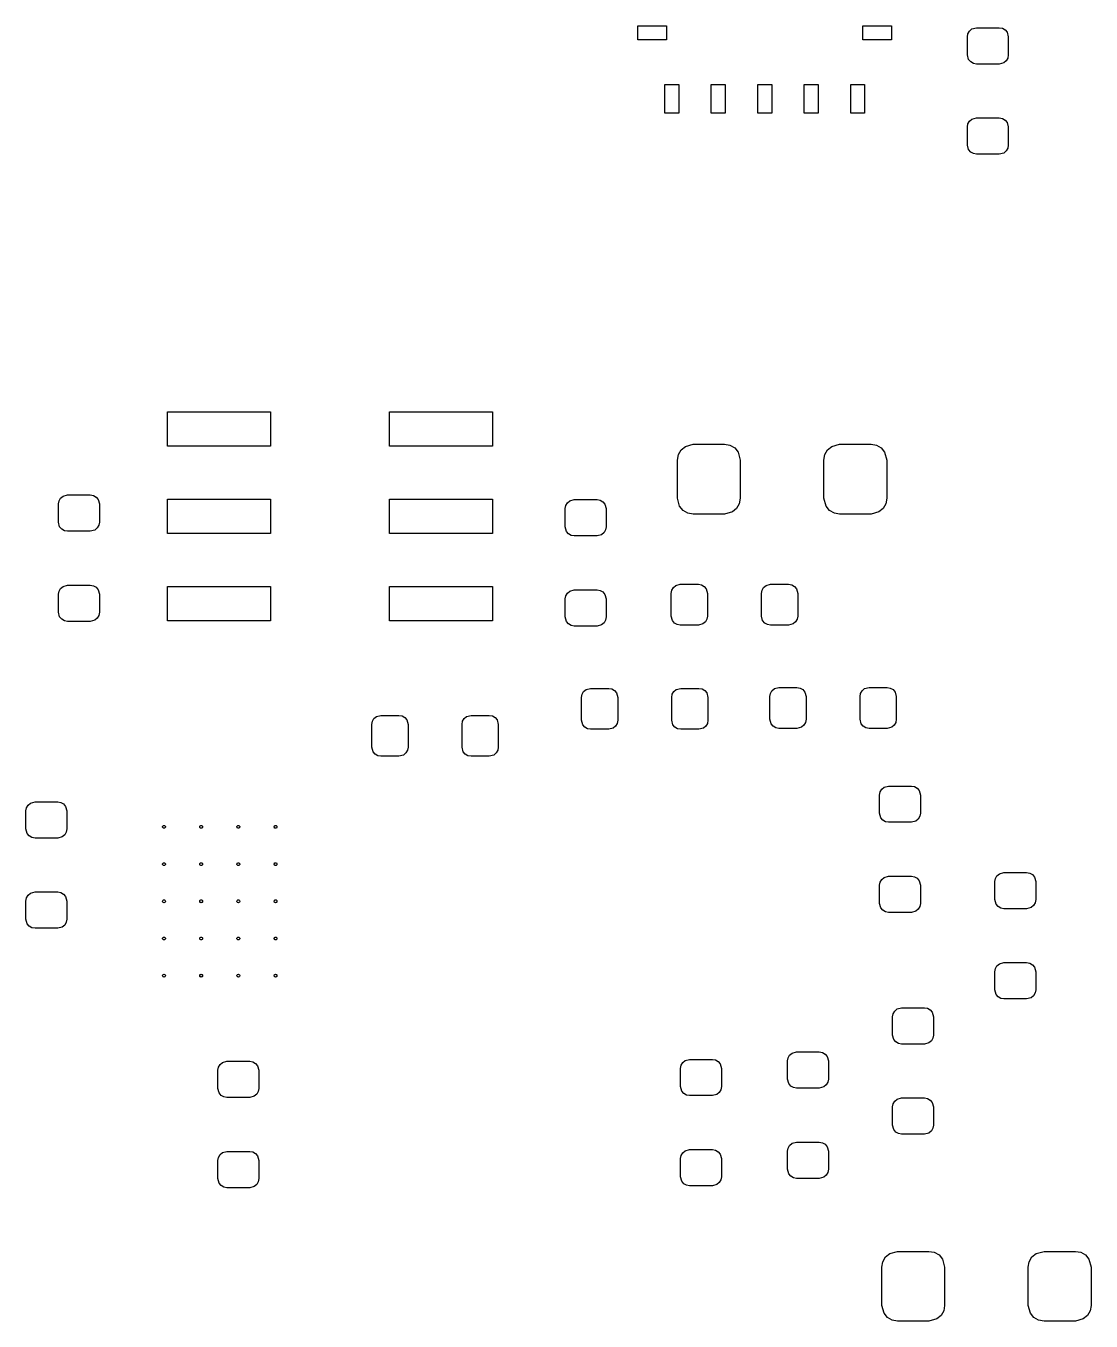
# Model space of a CAD drawing. Extents: x 104.3 to 170.7, y -125.2 to -97.2.
# Drawn here: x 114.73 to 126.19, y -125.16 to -111.22 of the extents above; entities that cross this region are included whole.
import ezdxf

# ---------------------------------------------------------------- set-up
doc = ezdxf.new("R2010")
doc.units = 0
doc.header["$MEASUREMENT"] = 0
doc.layers.add('BLACK', color=7, linetype='CONTINUOUS')

msp = doc.modelspace()

# ---------------------------------------------------------------- linework, layer by layer
at = {"layer": 'BLACK', "linetype": 'CONTINUOUS'}
for p, q in [((121.31, -111.375), (121.31, -111.225)), ((121.31, -111.225), (121.62, -111.225)), ((121.62, -111.225), (121.62, -111.375)), ((123.73, -111.375), (123.73, -111.225)), ((123.73, -111.225), (124.04, -111.225)), ((124.04, -111.225), (124.04, -111.375)), ((124.861, -111.309), (124.878, -111.28)), ((124.878, -111.28), (124.904, -111.258)), ((124.904, -111.258), (124.953, -111.245)), ((124.953, -111.245), (125.197, -111.245)), ((125.197, -111.245), (125.231, -111.251)), ((125.231, -111.251), (125.26, -111.268)), ((125.26, -111.268), (125.282, -111.294)), ((125.282, -111.294), (125.295, -111.343)), ((121.62, -111.375), (121.31, -111.375)), ((124.04, -111.375), (123.73, -111.375)), ((124.855, -111.343), (124.861, -111.309)), ((124.855, -111.537), (124.855, -111.343)), ((125.295, -111.343), (125.295, -111.537)), ((124.868, -111.586), (124.855, -111.537)), ((125.289, -111.571), (125.272, -111.6)), ((125.295, -111.537), (125.289, -111.571)), ((124.89, -111.612), (124.868, -111.586)), ((124.919, -111.629), (124.89, -111.612)), ((124.953, -111.635), (124.919, -111.629)), ((125.197, -111.635), (124.953, -111.635)), ((125.246, -111.622), (125.197, -111.635)), ((125.272, -111.6), (125.246, -111.622)), ((121.6, -112.165), (121.6, -111.855)), ((121.6, -111.855), (121.75, -111.855)), ((121.75, -111.855), (121.75, -112.165)), ((122.1, -112.165), (122.1, -111.855)), ((122.1, -111.855), (122.25, -111.855)), ((122.25, -111.855), (122.25, -112.165)), ((122.6, -112.165), (122.6, -111.855)), ((122.6, -111.855), (122.75, -111.855)), ((122.75, -111.855), (122.75, -112.165)), ((123.1, -112.165), (123.1, -111.855)), ((123.1, -111.855), (123.25, -111.855)), ((123.25, -111.855), (123.25, -112.165)), ((123.6, -112.165), (123.6, -111.855)), ((123.6, -111.855), (123.75, -111.855)), ((123.75, -111.855), (123.75, -112.165)), ((121.75, -112.165), (121.6, -112.165)), ((122.25, -112.165), (122.1, -112.165)), ((122.75, -112.165), (122.6, -112.165)), ((123.25, -112.165), (123.1, -112.165)), ((123.75, -112.165), (123.6, -112.165)), ((124.861, -112.279), (124.878, -112.25)), ((124.878, -112.25), (124.904, -112.228)), ((124.904, -112.228), (124.953, -112.215)), ((124.953, -112.215), (125.197, -112.215)), ((125.197, -112.215), (125.231, -112.221)), ((125.231, -112.221), (125.26, -112.238)), ((125.26, -112.238), (125.282, -112.264)), ((125.282, -112.264), (125.295, -112.312)), ((124.855, -112.312), (124.861, -112.279)), ((124.855, -112.507), (124.855, -112.312)), ((125.295, -112.312), (125.295, -112.507)), ((124.868, -112.556), (124.855, -112.507)), ((125.289, -112.541), (125.272, -112.57)), ((125.295, -112.507), (125.289, -112.541)), ((124.89, -112.582), (124.868, -112.556)), ((124.919, -112.599), (124.89, -112.582)), ((124.953, -112.605), (124.919, -112.599)), ((125.197, -112.605), (124.953, -112.605)), ((125.246, -112.592), (125.197, -112.605)), ((125.272, -112.57), (125.246, -112.592)), ((116.251, -115.744), (116.251, -115.376)), ((116.251, -115.376), (117.361, -115.376)), ((117.361, -115.376), (117.361, -115.744)), ((118.639, -115.744), (118.639, -115.376)), ((118.639, -115.376), (119.749, -115.376)), ((119.749, -115.376), (119.749, -115.744)), ((117.361, -115.744), (116.251, -115.744)), ((119.749, -115.744), (118.639, -115.744)), ((121.777, -115.785), (121.822, -115.748)), ((121.822, -115.748), (121.906, -115.725)), ((121.906, -115.725), (122.244, -115.725)), ((122.244, -115.725), (122.301, -115.735)), ((122.301, -115.735), (122.352, -115.764)), ((123.352, -115.785), (123.397, -115.748)), ((123.397, -115.748), (123.481, -115.725)), ((123.481, -115.725), (123.819, -115.725)), ((123.819, -115.725), (123.876, -115.735)), ((123.876, -115.735), (123.927, -115.764)), ((121.737, -115.894), (121.748, -115.836)), ((121.737, -116.306), (121.737, -115.894)), ((121.748, -115.836), (121.777, -115.785)), ((122.352, -115.764), (122.39, -115.809)), ((122.39, -115.809), (122.412, -115.894)), ((122.412, -115.894), (122.412, -116.306)), ((123.312, -115.894), (123.323, -115.836)), ((123.312, -116.306), (123.312, -115.894)), ((123.323, -115.836), (123.352, -115.785)), ((123.927, -115.764), (123.965, -115.809)), ((123.965, -115.809), (123.987, -115.894)), ((123.987, -115.894), (123.987, -116.306)), ((115.086, -116.334), (115.103, -116.305)), ((115.103, -116.305), (115.129, -116.283)), ((115.129, -116.283), (115.177, -116.27)), ((115.177, -116.27), (115.422, -116.27)), ((115.422, -116.27), (115.456, -116.276)), ((115.456, -116.276), (115.485, -116.293)), ((115.485, -116.293), (115.507, -116.319)), ((121.76, -116.391), (121.737, -116.306)), ((122.412, -116.306), (122.402, -116.364)), ((123.335, -116.391), (123.312, -116.306)), ((123.987, -116.306), (123.977, -116.364)), ((115.08, -116.367), (115.086, -116.334)), ((115.08, -116.562), (115.08, -116.367)), ((115.507, -116.319), (115.52, -116.367)), ((115.52, -116.367), (115.52, -116.562)), ((116.251, -116.684), (116.251, -116.316)), ((116.251, -116.316), (117.361, -116.316)), ((117.361, -116.316), (117.361, -116.684)), ((118.639, -116.684), (118.639, -116.316)), ((118.639, -116.316), (119.749, -116.316)), ((119.749, -116.316), (119.749, -116.684)), ((120.53, -116.417), (120.536, -116.384)), ((120.53, -116.612), (120.53, -116.417)), ((120.536, -116.384), (120.553, -116.355)), ((120.553, -116.355), (120.579, -116.333)), ((120.579, -116.333), (120.627, -116.32)), ((120.627, -116.32), (120.872, -116.32)), ((120.872, -116.32), (120.906, -116.326)), ((120.906, -116.326), (120.935, -116.343)), ((120.935, -116.343), (120.957, -116.369)), ((120.957, -116.369), (120.97, -116.417)), ((120.97, -116.417), (120.97, -116.612)), ((121.798, -116.436), (121.76, -116.391)), ((121.849, -116.465), (121.798, -116.436)), ((122.328, -116.452), (122.244, -116.475)), ((122.373, -116.415), (122.328, -116.452)), ((122.402, -116.364), (122.373, -116.415)), ((123.373, -116.436), (123.335, -116.391)), ((123.424, -116.465), (123.373, -116.436)), ((123.903, -116.452), (123.819, -116.475)), ((123.948, -116.415), (123.903, -116.452)), ((123.977, -116.364), (123.948, -116.415)), ((115.093, -116.611), (115.08, -116.562)), ((115.52, -116.562), (115.514, -116.596)), ((121.906, -116.475), (121.849, -116.465)), ((122.244, -116.475), (121.906, -116.475)), ((123.481, -116.475), (123.424, -116.465)), ((123.819, -116.475), (123.481, -116.475)), ((115.115, -116.637), (115.093, -116.611)), ((115.144, -116.654), (115.115, -116.637)), ((115.177, -116.66), (115.144, -116.654)), ((115.422, -116.66), (115.177, -116.66)), ((115.471, -116.647), (115.422, -116.66)), ((115.497, -116.625), (115.471, -116.647)), ((115.514, -116.596), (115.497, -116.625)), ((117.361, -116.684), (116.251, -116.684)), ((119.749, -116.684), (118.639, -116.684)), ((120.543, -116.661), (120.53, -116.612)), ((120.565, -116.687), (120.543, -116.661)), ((120.594, -116.704), (120.565, -116.687)), ((120.627, -116.71), (120.594, -116.704)), ((120.872, -116.71), (120.627, -116.71)), ((120.921, -116.697), (120.872, -116.71)), ((120.947, -116.675), (120.921, -116.697)), ((120.964, -116.646), (120.947, -116.675)), ((120.97, -116.612), (120.964, -116.646)), ((115.086, -117.304), (115.103, -117.275)), ((115.103, -117.275), (115.129, -117.253)), ((115.129, -117.253), (115.177, -117.24)), ((115.177, -117.24), (115.422, -117.24)), ((115.422, -117.24), (115.456, -117.246)), ((115.456, -117.246), (115.485, -117.263)), ((115.485, -117.263), (115.507, -117.289)), ((115.507, -117.289), (115.52, -117.337)), ((116.251, -117.624), (116.251, -117.256)), ((116.251, -117.256), (117.361, -117.256)), ((117.361, -117.256), (117.361, -117.624)), ((118.639, -117.624), (118.639, -117.256)), ((118.639, -117.256), (119.749, -117.256)), ((119.749, -117.256), (119.749, -117.624)), ((120.579, -117.303), (120.627, -117.29)), ((120.627, -117.29), (120.872, -117.29)), ((120.872, -117.29), (120.906, -117.296)), ((121.676, -117.294), (121.693, -117.265)), ((121.693, -117.265), (121.719, -117.243)), ((121.719, -117.243), (121.767, -117.23)), ((121.767, -117.23), (121.962, -117.23)), ((121.962, -117.23), (121.996, -117.236)), ((121.996, -117.236), (122.025, -117.253)), ((122.025, -117.253), (122.047, -117.279)), ((122.047, -117.279), (122.06, -117.328)), ((122.646, -117.294), (122.663, -117.265)), ((122.663, -117.265), (122.689, -117.243)), ((122.689, -117.243), (122.737, -117.23)), ((122.737, -117.23), (122.932, -117.23)), ((122.932, -117.23), (122.966, -117.236)), ((122.966, -117.236), (122.995, -117.253)), ((122.995, -117.253), (123.017, -117.279)), ((123.017, -117.279), (123.03, -117.328)), ((115.08, -117.337), (115.086, -117.304)), ((115.08, -117.532), (115.08, -117.337)), ((115.52, -117.337), (115.52, -117.532)), ((120.53, -117.387), (120.536, -117.354)), ((120.53, -117.582), (120.53, -117.387)), ((120.536, -117.354), (120.553, -117.325)), ((120.553, -117.325), (120.579, -117.303)), ((120.906, -117.296), (120.935, -117.313)), ((120.935, -117.313), (120.957, -117.339)), ((120.957, -117.339), (120.97, -117.387)), ((120.97, -117.387), (120.97, -117.582)), ((121.67, -117.328), (121.676, -117.294)), ((121.67, -117.572), (121.67, -117.328)), ((122.06, -117.328), (122.06, -117.572)), ((122.64, -117.328), (122.646, -117.294)), ((122.64, -117.572), (122.64, -117.328)), ((123.03, -117.328), (123.03, -117.572)), ((115.093, -117.581), (115.08, -117.532)), ((115.514, -117.566), (115.497, -117.595)), ((115.52, -117.532), (115.514, -117.566)), ((115.115, -117.607), (115.093, -117.581)), ((115.144, -117.624), (115.115, -117.607)), ((115.177, -117.63), (115.144, -117.624)), ((115.422, -117.63), (115.177, -117.63)), ((115.471, -117.617), (115.422, -117.63)), ((115.497, -117.595), (115.471, -117.617)), ((117.361, -117.624), (116.251, -117.624)), ((119.749, -117.624), (118.639, -117.624)), ((120.543, -117.631), (120.53, -117.582)), ((120.565, -117.657), (120.543, -117.631)), ((120.594, -117.674), (120.565, -117.657)), ((120.627, -117.68), (120.594, -117.674)), ((120.872, -117.68), (120.627, -117.68)), ((120.921, -117.667), (120.872, -117.68)), ((120.947, -117.645), (120.921, -117.667)), ((120.964, -117.616), (120.947, -117.645)), ((120.97, -117.582), (120.964, -117.616)), ((121.683, -117.621), (121.67, -117.572)), ((121.705, -117.647), (121.683, -117.621)), ((121.734, -117.664), (121.705, -117.647)), ((121.767, -117.67), (121.734, -117.664)), ((121.962, -117.67), (121.767, -117.67)), ((122.011, -117.657), (121.962, -117.67)), ((122.037, -117.635), (122.011, -117.657)), ((122.054, -117.606), (122.037, -117.635)), ((122.06, -117.572), (122.054, -117.606)), ((122.653, -117.621), (122.64, -117.572)), ((122.675, -117.647), (122.653, -117.621)), ((122.704, -117.664), (122.675, -117.647)), ((122.737, -117.67), (122.704, -117.664)), ((122.932, -117.67), (122.737, -117.67)), ((122.981, -117.657), (122.932, -117.67)), ((123.007, -117.635), (122.981, -117.657)), ((123.024, -117.606), (123.007, -117.635)), ((123.03, -117.572), (123.024, -117.606)), ((120.711, -118.414), (120.728, -118.385)), ((120.728, -118.385), (120.754, -118.363)), ((120.754, -118.363), (120.802, -118.35)), ((120.802, -118.35), (120.997, -118.35)), ((120.997, -118.35), (121.031, -118.356)), ((121.031, -118.356), (121.06, -118.373)), ((121.06, -118.373), (121.082, -118.399)), ((121.082, -118.399), (121.095, -118.447)), ((121.681, -118.414), (121.698, -118.385)), ((121.698, -118.385), (121.724, -118.363)), ((121.724, -118.363), (121.772, -118.35)), ((121.772, -118.35), (121.968, -118.35)), ((121.968, -118.35), (122.001, -118.356)), ((122.001, -118.356), (122.03, -118.373)), ((122.03, -118.373), (122.052, -118.399)), ((122.052, -118.399), (122.065, -118.447)), ((122.73, -118.438), (122.736, -118.404)), ((122.736, -118.404), (122.753, -118.375)), ((122.753, -118.375), (122.779, -118.353)), ((122.779, -118.353), (122.828, -118.34)), ((122.828, -118.34), (123.022, -118.34)), ((123.022, -118.34), (123.056, -118.346)), ((123.056, -118.346), (123.085, -118.363)), ((123.085, -118.363), (123.107, -118.389)), ((123.107, -118.389), (123.12, -118.438)), ((123.7, -118.438), (123.706, -118.404)), ((123.706, -118.404), (123.723, -118.375)), ((123.723, -118.375), (123.749, -118.353)), ((123.749, -118.353), (123.797, -118.34)), ((123.797, -118.34), (123.992, -118.34)), ((123.992, -118.34), (124.026, -118.346)), ((124.026, -118.346), (124.055, -118.363)), ((124.055, -118.363), (124.077, -118.389)), ((124.077, -118.389), (124.09, -118.438)), ((120.705, -118.447), (120.711, -118.414)), ((120.705, -118.692), (120.705, -118.447)), ((121.095, -118.447), (121.095, -118.692)), ((121.675, -118.447), (121.681, -118.414)), ((121.675, -118.692), (121.675, -118.447)), ((122.065, -118.447), (122.065, -118.692)), ((122.73, -118.682), (122.73, -118.438)), ((123.12, -118.438), (123.12, -118.682)), ((123.7, -118.682), (123.7, -118.438)), ((124.09, -118.438), (124.09, -118.682)), ((118.456, -118.704), (118.473, -118.675)), ((118.473, -118.675), (118.499, -118.653)), ((118.499, -118.653), (118.547, -118.64)), ((118.547, -118.64), (118.742, -118.64)), ((118.742, -118.64), (118.776, -118.646)), ((118.776, -118.646), (118.805, -118.663)), ((118.805, -118.663), (118.827, -118.689)), ((119.426, -118.704), (119.443, -118.675)), ((119.443, -118.675), (119.469, -118.653)), ((119.469, -118.653), (119.517, -118.64)), ((119.517, -118.64), (119.712, -118.64)), ((119.712, -118.64), (119.746, -118.646)), ((119.746, -118.646), (119.775, -118.663)), ((119.775, -118.663), (119.797, -118.689)), ((122.743, -118.731), (122.73, -118.682)), ((123.12, -118.682), (123.114, -118.716)), ((123.713, -118.731), (123.7, -118.682)), ((124.09, -118.682), (124.084, -118.716)), ((118.45, -118.737), (118.456, -118.704)), ((118.45, -118.983), (118.45, -118.737)), ((118.827, -118.689), (118.84, -118.737)), ((118.84, -118.737), (118.84, -118.983)), ((119.42, -118.737), (119.426, -118.704)), ((119.42, -118.983), (119.42, -118.737)), ((119.797, -118.689), (119.81, -118.737)), ((119.81, -118.737), (119.81, -118.983)), ((120.718, -118.741), (120.705, -118.692)), ((120.74, -118.767), (120.718, -118.741)), ((120.769, -118.784), (120.74, -118.767)), ((120.802, -118.79), (120.769, -118.784)), ((120.997, -118.79), (120.802, -118.79)), ((121.046, -118.777), (120.997, -118.79)), ((121.072, -118.755), (121.046, -118.777)), ((121.089, -118.726), (121.072, -118.755)), ((121.095, -118.692), (121.089, -118.726)), ((121.688, -118.741), (121.675, -118.692)), ((121.71, -118.767), (121.688, -118.741)), ((121.739, -118.784), (121.71, -118.767)), ((121.772, -118.79), (121.739, -118.784)), ((121.968, -118.79), (121.772, -118.79)), ((122.016, -118.777), (121.968, -118.79)), ((122.042, -118.755), (122.016, -118.777)), ((122.059, -118.726), (122.042, -118.755)), ((122.065, -118.692), (122.059, -118.726)), ((122.765, -118.757), (122.743, -118.731)), ((122.794, -118.774), (122.765, -118.757)), ((122.828, -118.78), (122.794, -118.774)), ((123.022, -118.78), (122.828, -118.78)), ((123.071, -118.767), (123.022, -118.78)), ((123.097, -118.745), (123.071, -118.767)), ((123.114, -118.716), (123.097, -118.745)), ((123.735, -118.757), (123.713, -118.731)), ((123.764, -118.774), (123.735, -118.757)), ((123.797, -118.78), (123.764, -118.774)), ((123.992, -118.78), (123.797, -118.78)), ((124.041, -118.767), (123.992, -118.78)), ((124.067, -118.745), (124.041, -118.767)), ((124.084, -118.716), (124.067, -118.745)), ((118.463, -119.031), (118.45, -118.983)), ((118.485, -119.057), (118.463, -119.031)), ((118.514, -119.074), (118.485, -119.057)), ((118.547, -119.08), (118.514, -119.074)), ((118.742, -119.08), (118.547, -119.08)), ((118.791, -119.067), (118.742, -119.08)), ((118.817, -119.045), (118.791, -119.067)), ((118.834, -119.016), (118.817, -119.045)), ((118.84, -118.983), (118.834, -119.016)), ((119.433, -119.031), (119.42, -118.983)), ((119.455, -119.057), (119.433, -119.031)), ((119.484, -119.074), (119.455, -119.057)), ((119.517, -119.08), (119.484, -119.074)), ((119.712, -119.08), (119.517, -119.08)), ((119.761, -119.067), (119.712, -119.08)), ((119.787, -119.045), (119.761, -119.067)), ((119.804, -119.016), (119.787, -119.045)), ((119.81, -118.983), (119.804, -119.016)), ((123.91, -119.497), (123.916, -119.464)), ((123.91, -119.692), (123.91, -119.497)), ((123.916, -119.464), (123.933, -119.435)), ((123.933, -119.435), (123.959, -119.413)), ((123.959, -119.413), (124.007, -119.4)), ((124.007, -119.4), (124.252, -119.4)), ((124.252, -119.4), (124.286, -119.406)), ((124.286, -119.406), (124.315, -119.423)), ((124.315, -119.423), (124.337, -119.449)), ((124.337, -119.449), (124.35, -119.497)), ((124.35, -119.497), (124.35, -119.692)), ((114.73, -119.667), (114.736, -119.634)), ((114.736, -119.634), (114.753, -119.605)), ((114.753, -119.605), (114.779, -119.583)), ((114.779, -119.583), (114.828, -119.57)), ((114.828, -119.57), (115.072, -119.57)), ((115.072, -119.57), (115.106, -119.576)), ((115.106, -119.576), (115.135, -119.593)), ((115.135, -119.593), (115.157, -119.619)), ((115.157, -119.619), (115.17, -119.667)), ((114.73, -119.862), (114.73, -119.667)), ((115.17, -119.667), (115.17, -119.862)), ((123.923, -119.741), (123.91, -119.692)), ((123.945, -119.767), (123.923, -119.741)), ((123.974, -119.784), (123.945, -119.767)), ((124.007, -119.79), (123.974, -119.784)), ((124.252, -119.79), (124.007, -119.79)), ((124.301, -119.777), (124.252, -119.79)), ((124.327, -119.755), (124.301, -119.777)), ((124.344, -119.726), (124.327, -119.755)), ((124.35, -119.692), (124.344, -119.726)), ((114.743, -119.911), (114.73, -119.862)), ((114.765, -119.937), (114.743, -119.911)), ((114.794, -119.954), (114.765, -119.937)), ((115.147, -119.925), (115.121, -119.947)), ((115.164, -119.896), (115.147, -119.925)), ((115.17, -119.862), (115.164, -119.896)), ((116.2, -119.837), (116.202, -119.832)), ((116.2, -119.843), (116.2, -119.837)), ((116.202, -119.848), (116.2, -119.843)), ((116.202, -119.832), (116.205, -119.828)), ((116.205, -119.852), (116.202, -119.848)), ((116.205, -119.828), (116.21, -119.826)), ((116.21, -119.854), (116.205, -119.852)), ((116.21, -119.826), (116.215, -119.825)), ((116.215, -119.855), (116.21, -119.854)), ((116.215, -119.825), (116.22, -119.826)), ((116.22, -119.854), (116.215, -119.855)), ((116.22, -119.826), (116.225, -119.828)), ((116.225, -119.852), (116.22, -119.854)), ((116.225, -119.828), (116.228, -119.832)), ((116.228, -119.848), (116.225, -119.852)), ((116.228, -119.832), (116.23, -119.837)), ((116.23, -119.843), (116.228, -119.848)), ((116.23, -119.837), (116.23, -119.843)), ((116.6, -119.837), (116.602, -119.832)), ((116.6, -119.843), (116.6, -119.837)), ((116.602, -119.848), (116.6, -119.843)), ((116.602, -119.832), (116.605, -119.828)), ((116.605, -119.852), (116.602, -119.848)), ((116.605, -119.828), (116.61, -119.826)), ((116.61, -119.854), (116.605, -119.852)), ((116.61, -119.826), (116.615, -119.825)), ((116.615, -119.855), (116.61, -119.854)), ((116.615, -119.825), (116.62, -119.826)), ((116.62, -119.854), (116.615, -119.855)), ((116.62, -119.826), (116.625, -119.828)), ((116.625, -119.852), (116.62, -119.854)), ((116.625, -119.828), (116.628, -119.832)), ((116.628, -119.848), (116.625, -119.852)), ((116.628, -119.832), (116.63, -119.837)), ((116.63, -119.843), (116.628, -119.848)), ((116.63, -119.837), (116.63, -119.843)), ((117, -119.837), (117.002, -119.832)), ((117, -119.843), (117, -119.837)), ((117.002, -119.848), (117, -119.843)), ((117.002, -119.832), (117.005, -119.828)), ((117.005, -119.852), (117.002, -119.848)), ((117.005, -119.828), (117.01, -119.826)), ((117.01, -119.854), (117.005, -119.852)), ((117.01, -119.826), (117.015, -119.825)), ((117.015, -119.855), (117.01, -119.854)), ((117.015, -119.825), (117.02, -119.826)), ((117.02, -119.854), (117.015, -119.855)), ((117.02, -119.826), (117.025, -119.828)), ((117.025, -119.852), (117.02, -119.854)), ((117.025, -119.828), (117.028, -119.832)), ((117.028, -119.848), (117.025, -119.852)), ((117.028, -119.832), (117.03, -119.837)), ((117.03, -119.843), (117.028, -119.848)), ((117.03, -119.837), (117.03, -119.843)), ((117.4, -119.837), (117.402, -119.832)), ((117.4, -119.843), (117.4, -119.837)), ((117.402, -119.848), (117.4, -119.843)), ((117.402, -119.832), (117.405, -119.828)), ((117.405, -119.852), (117.402, -119.848)), ((117.405, -119.828), (117.41, -119.826)), ((117.41, -119.854), (117.405, -119.852)), ((117.41, -119.826), (117.415, -119.825)), ((117.415, -119.855), (117.41, -119.854)), ((117.415, -119.825), (117.42, -119.826)), ((117.42, -119.854), (117.415, -119.855)), ((117.42, -119.826), (117.425, -119.828)), ((117.425, -119.852), (117.42, -119.854)), ((117.425, -119.828), (117.428, -119.832)), ((117.428, -119.848), (117.425, -119.852)), ((117.428, -119.832), (117.43, -119.837)), ((117.43, -119.843), (117.428, -119.848)), ((117.43, -119.837), (117.43, -119.843)), ((114.828, -119.96), (114.794, -119.954)), ((115.072, -119.96), (114.828, -119.96)), ((115.121, -119.947), (115.072, -119.96)), ((116.2, -120.237), (116.202, -120.232)), ((116.2, -120.243), (116.2, -120.237)), ((116.202, -120.248), (116.2, -120.243)), ((116.202, -120.232), (116.205, -120.228)), ((116.205, -120.252), (116.202, -120.248)), ((116.205, -120.228), (116.21, -120.226)), ((116.21, -120.254), (116.205, -120.252)), ((116.21, -120.226), (116.215, -120.225)), ((116.215, -120.255), (116.21, -120.254)), ((116.215, -120.225), (116.22, -120.226)), ((116.22, -120.254), (116.215, -120.255)), ((116.22, -120.226), (116.225, -120.228)), ((116.225, -120.252), (116.22, -120.254)), ((116.225, -120.228), (116.228, -120.232)), ((116.228, -120.248), (116.225, -120.252)), ((116.228, -120.232), (116.23, -120.237)), ((116.23, -120.243), (116.228, -120.248)), ((116.23, -120.237), (116.23, -120.243)), ((116.6, -120.237), (116.602, -120.232)), ((116.6, -120.243), (116.6, -120.237)), ((116.602, -120.248), (116.6, -120.243)), ((116.602, -120.232), (116.605, -120.228)), ((116.605, -120.252), (116.602, -120.248)), ((116.605, -120.228), (116.61, -120.226)), ((116.61, -120.254), (116.605, -120.252)), ((116.61, -120.226), (116.615, -120.225)), ((116.615, -120.255), (116.61, -120.254)), ((116.615, -120.225), (116.62, -120.226)), ((116.62, -120.254), (116.615, -120.255)), ((116.62, -120.226), (116.625, -120.228)), ((116.625, -120.252), (116.62, -120.254)), ((116.625, -120.228), (116.628, -120.232)), ((116.628, -120.248), (116.625, -120.252)), ((116.628, -120.232), (116.63, -120.237)), ((116.63, -120.243), (116.628, -120.248)), ((116.63, -120.237), (116.63, -120.243)), ((117, -120.237), (117.002, -120.232)), ((117, -120.243), (117, -120.237)), ((117.002, -120.248), (117, -120.243)), ((117.002, -120.232), (117.005, -120.228)), ((117.005, -120.252), (117.002, -120.248)), ((117.005, -120.228), (117.01, -120.226)), ((117.01, -120.254), (117.005, -120.252)), ((117.01, -120.226), (117.015, -120.225)), ((117.015, -120.255), (117.01, -120.254)), ((117.015, -120.225), (117.02, -120.226)), ((117.02, -120.254), (117.015, -120.255)), ((117.02, -120.226), (117.025, -120.228)), ((117.025, -120.252), (117.02, -120.254)), ((117.025, -120.228), (117.028, -120.232)), ((117.028, -120.248), (117.025, -120.252)), ((117.028, -120.232), (117.03, -120.237)), ((117.03, -120.243), (117.028, -120.248)), ((117.03, -120.237), (117.03, -120.243)), ((117.4, -120.237), (117.402, -120.232)), ((117.4, -120.243), (117.4, -120.237)), ((117.402, -120.248), (117.4, -120.243)), ((117.402, -120.232), (117.405, -120.228)), ((117.405, -120.252), (117.402, -120.248)), ((117.405, -120.228), (117.41, -120.226)), ((117.41, -120.254), (117.405, -120.252)), ((117.41, -120.226), (117.415, -120.225)), ((117.415, -120.255), (117.41, -120.254)), ((117.415, -120.225), (117.42, -120.226)), ((117.42, -120.254), (117.415, -120.255)), ((117.42, -120.226), (117.425, -120.228)), ((117.425, -120.252), (117.42, -120.254)), ((117.425, -120.228), (117.428, -120.232)), ((117.428, -120.248), (117.425, -120.252)), ((117.428, -120.232), (117.43, -120.237)), ((117.43, -120.243), (117.428, -120.248)), ((117.43, -120.237), (117.43, -120.243)), ((125.173, -120.365), (125.199, -120.343)), ((125.199, -120.343), (125.247, -120.33)), ((125.247, -120.33), (125.492, -120.33)), ((125.492, -120.33), (125.526, -120.336)), ((125.526, -120.336), (125.555, -120.353)), ((125.555, -120.353), (125.577, -120.379)), ((123.91, -120.468), (123.916, -120.434)), ((123.91, -120.662), (123.91, -120.468)), ((123.916, -120.434), (123.933, -120.405)), ((123.933, -120.405), (123.959, -120.383)), ((123.959, -120.383), (124.007, -120.37)), ((124.007, -120.37), (124.252, -120.37)), ((124.252, -120.37), (124.286, -120.376)), ((124.286, -120.376), (124.315, -120.393)), ((124.315, -120.393), (124.337, -120.419)), ((124.337, -120.419), (124.35, -120.468)), ((124.35, -120.468), (124.35, -120.662)), ((125.15, -120.427), (125.156, -120.394)), ((125.15, -120.622), (125.15, -120.427)), ((125.156, -120.394), (125.173, -120.365)), ((125.577, -120.379), (125.59, -120.427)), ((125.59, -120.427), (125.59, -120.622)), ((114.73, -120.637), (114.736, -120.604)), ((114.736, -120.604), (114.753, -120.575)), ((114.753, -120.575), (114.779, -120.553)), ((114.779, -120.553), (114.828, -120.54)), ((114.828, -120.54), (115.072, -120.54)), ((115.072, -120.54), (115.106, -120.546)), ((115.106, -120.546), (115.135, -120.563)), ((115.135, -120.563), (115.157, -120.589)), ((115.157, -120.589), (115.17, -120.637)), ((116.2, -120.637), (116.202, -120.632)), ((116.202, -120.632), (116.205, -120.628)), ((116.205, -120.628), (116.21, -120.626)), ((116.21, -120.626), (116.215, -120.625)), ((116.215, -120.625), (116.22, -120.626)), ((116.22, -120.626), (116.225, -120.628)), ((116.225, -120.628), (116.228, -120.632)), ((116.228, -120.632), (116.23, -120.637)), ((116.6, -120.637), (116.602, -120.632)), ((116.602, -120.632), (116.605, -120.628)), ((116.605, -120.628), (116.61, -120.626)), ((116.61, -120.626), (116.615, -120.625)), ((116.615, -120.625), (116.62, -120.626)), ((116.62, -120.626), (116.625, -120.628)), ((116.625, -120.628), (116.628, -120.632)), ((116.628, -120.632), (116.63, -120.637)), ((117, -120.637), (117.002, -120.632)), ((117.002, -120.632), (117.005, -120.628)), ((117.005, -120.628), (117.01, -120.626)), ((117.01, -120.626), (117.015, -120.625)), ((117.015, -120.625), (117.02, -120.626)), ((117.02, -120.626), (117.025, -120.628)), ((117.025, -120.628), (117.028, -120.632)), ((117.028, -120.632), (117.03, -120.637)), ((117.4, -120.637), (117.402, -120.632)), ((117.402, -120.632), (117.405, -120.628)), ((117.405, -120.628), (117.41, -120.626)), ((117.41, -120.626), (117.415, -120.625)), ((117.415, -120.625), (117.42, -120.626)), ((117.42, -120.626), (117.425, -120.628)), ((117.425, -120.628), (117.428, -120.632)), ((117.428, -120.632), (117.43, -120.637)), ((125.163, -120.671), (125.15, -120.622)), ((125.59, -120.622), (125.584, -120.656)), ((114.73, -120.832), (114.73, -120.637)), ((115.17, -120.637), (115.17, -120.832)), ((116.2, -120.643), (116.2, -120.637)), ((116.202, -120.648), (116.2, -120.643)), ((116.205, -120.652), (116.202, -120.648)), ((116.21, -120.654), (116.205, -120.652)), ((116.215, -120.655), (116.21, -120.654)), ((116.22, -120.654), (116.215, -120.655)), ((116.225, -120.652), (116.22, -120.654)), ((116.228, -120.648), (116.225, -120.652)), ((116.23, -120.643), (116.228, -120.648)), ((116.23, -120.637), (116.23, -120.643)), ((116.6, -120.643), (116.6, -120.637)), ((116.602, -120.648), (116.6, -120.643)), ((116.605, -120.652), (116.602, -120.648)), ((116.61, -120.654), (116.605, -120.652)), ((116.615, -120.655), (116.61, -120.654)), ((116.62, -120.654), (116.615, -120.655)), ((116.625, -120.652), (116.62, -120.654)), ((116.628, -120.648), (116.625, -120.652)), ((116.63, -120.643), (116.628, -120.648)), ((116.63, -120.637), (116.63, -120.643)), ((117, -120.643), (117, -120.637)), ((117.002, -120.648), (117, -120.643)), ((117.005, -120.652), (117.002, -120.648)), ((117.01, -120.654), (117.005, -120.652)), ((117.015, -120.655), (117.01, -120.654)), ((117.02, -120.654), (117.015, -120.655)), ((117.025, -120.652), (117.02, -120.654)), ((117.028, -120.648), (117.025, -120.652)), ((117.03, -120.643), (117.028, -120.648)), ((117.03, -120.637), (117.03, -120.643)), ((117.4, -120.643), (117.4, -120.637)), ((117.402, -120.648), (117.4, -120.643)), ((117.405, -120.652), (117.402, -120.648)), ((117.41, -120.654), (117.405, -120.652)), ((117.415, -120.655), (117.41, -120.654)), ((117.42, -120.654), (117.415, -120.655)), ((117.425, -120.652), (117.42, -120.654)), ((117.428, -120.648), (117.425, -120.652)), ((117.43, -120.643), (117.428, -120.648)), ((117.43, -120.637), (117.43, -120.643)), ((123.923, -120.711), (123.91, -120.662)), ((123.945, -120.737), (123.923, -120.711)), ((123.974, -120.754), (123.945, -120.737)), ((124.007, -120.76), (123.974, -120.754)), ((124.252, -120.76), (124.007, -120.76)), ((124.301, -120.747), (124.252, -120.76)), ((124.327, -120.725), (124.301, -120.747)), ((124.344, -120.696), (124.327, -120.725)), ((124.35, -120.662), (124.344, -120.696)), ((125.185, -120.697), (125.163, -120.671)), ((125.214, -120.714), (125.185, -120.697)), ((125.247, -120.72), (125.214, -120.714)), ((125.492, -120.72), (125.247, -120.72)), ((125.541, -120.707), (125.492, -120.72)), ((125.567, -120.685), (125.541, -120.707)), ((125.584, -120.656), (125.567, -120.685)), ((114.743, -120.881), (114.73, -120.832)), ((114.765, -120.907), (114.743, -120.881)), ((114.794, -120.924), (114.765, -120.907)), ((115.147, -120.895), (115.121, -120.917)), ((115.164, -120.866), (115.147, -120.895)), ((115.17, -120.832), (115.164, -120.866)), ((114.828, -120.93), (114.794, -120.924)), ((115.072, -120.93), (114.828, -120.93)), ((115.121, -120.917), (115.072, -120.93)), ((116.2, -121.037), (116.202, -121.032)), ((116.2, -121.043), (116.2, -121.037)), ((116.202, -121.048), (116.2, -121.043)), ((116.202, -121.032), (116.205, -121.028)), ((116.205, -121.052), (116.202, -121.048)), ((116.205, -121.028), (116.21, -121.026)), ((116.21, -121.026), (116.215, -121.025)), ((116.215, -121.025), (116.22, -121.026)), ((116.22, -121.026), (116.225, -121.028)), ((116.225, -121.028), (116.228, -121.032)), ((116.228, -121.048), (116.225, -121.052)), ((116.228, -121.032), (116.23, -121.037)), ((116.23, -121.043), (116.228, -121.048)), ((116.23, -121.037), (116.23, -121.043)), ((116.6, -121.037), (116.602, -121.032)), ((116.6, -121.043), (116.6, -121.037)), ((116.602, -121.048), (116.6, -121.043)), ((116.602, -121.032), (116.605, -121.028)), ((116.605, -121.052), (116.602, -121.048)), ((116.605, -121.028), (116.61, -121.026)), ((116.61, -121.026), (116.615, -121.025)), ((116.615, -121.025), (116.62, -121.026)), ((116.62, -121.026), (116.625, -121.028)), ((116.625, -121.028), (116.628, -121.032)), ((116.628, -121.048), (116.625, -121.052)), ((116.628, -121.032), (116.63, -121.037)), ((116.63, -121.043), (116.628, -121.048)), ((116.63, -121.037), (116.63, -121.043)), ((117, -121.037), (117.002, -121.032)), ((117, -121.043), (117, -121.037)), ((117.002, -121.048), (117, -121.043)), ((117.002, -121.032), (117.005, -121.028)), ((117.005, -121.052), (117.002, -121.048)), ((117.005, -121.028), (117.01, -121.026)), ((117.01, -121.026), (117.015, -121.025)), ((117.015, -121.025), (117.02, -121.026)), ((117.02, -121.026), (117.025, -121.028)), ((117.025, -121.028), (117.028, -121.032)), ((117.028, -121.048), (117.025, -121.052)), ((117.028, -121.032), (117.03, -121.037)), ((117.03, -121.043), (117.028, -121.048)), ((117.03, -121.037), (117.03, -121.043)), ((117.4, -121.037), (117.402, -121.032)), ((117.4, -121.043), (117.4, -121.037)), ((117.402, -121.048), (117.4, -121.043)), ((117.402, -121.032), (117.405, -121.028)), ((117.405, -121.052), (117.402, -121.048)), ((117.405, -121.028), (117.41, -121.026)), ((117.41, -121.026), (117.415, -121.025)), ((117.415, -121.025), (117.42, -121.026)), ((117.42, -121.026), (117.425, -121.028)), ((117.425, -121.028), (117.428, -121.032)), ((117.428, -121.048), (117.425, -121.052)), ((117.428, -121.032), (117.43, -121.037)), ((117.43, -121.043), (117.428, -121.048)), ((117.43, -121.037), (117.43, -121.043)), ((116.21, -121.054), (116.205, -121.052)), ((116.215, -121.055), (116.21, -121.054)), ((116.22, -121.054), (116.215, -121.055)), ((116.225, -121.052), (116.22, -121.054)), ((116.61, -121.054), (116.605, -121.052)), ((116.615, -121.055), (116.61, -121.054)), ((116.62, -121.054), (116.615, -121.055)), ((116.625, -121.052), (116.62, -121.054)), ((117.01, -121.054), (117.005, -121.052)), ((117.015, -121.055), (117.01, -121.054)), ((117.02, -121.054), (117.015, -121.055)), ((117.025, -121.052), (117.02, -121.054)), ((117.41, -121.054), (117.405, -121.052)), ((117.415, -121.055), (117.41, -121.054)), ((117.42, -121.054), (117.415, -121.055)), ((117.425, -121.052), (117.42, -121.054)), ((125.173, -121.335), (125.199, -121.313)), ((125.199, -121.313), (125.247, -121.3)), ((125.247, -121.3), (125.492, -121.3)), ((125.492, -121.3), (125.526, -121.306)), ((125.526, -121.306), (125.555, -121.323)), ((125.555, -121.323), (125.577, -121.349)), ((116.2, -121.437), (116.202, -121.432)), ((116.2, -121.443), (116.2, -121.437)), ((116.202, -121.448), (116.2, -121.443)), ((116.202, -121.432), (116.205, -121.428)), ((116.205, -121.452), (116.202, -121.448)), ((116.205, -121.428), (116.21, -121.426)), ((116.21, -121.454), (116.205, -121.452)), ((116.21, -121.426), (116.215, -121.425)), ((116.215, -121.455), (116.21, -121.454)), ((116.215, -121.425), (116.22, -121.426)), ((116.22, -121.454), (116.215, -121.455)), ((116.22, -121.426), (116.225, -121.428)), ((116.225, -121.452), (116.22, -121.454)), ((116.225, -121.428), (116.228, -121.432)), ((116.228, -121.448), (116.225, -121.452)), ((116.228, -121.432), (116.23, -121.437)), ((116.23, -121.443), (116.228, -121.448)), ((116.23, -121.437), (116.23, -121.443)), ((116.6, -121.437), (116.602, -121.432)), ((116.6, -121.443), (116.6, -121.437)), ((116.602, -121.448), (116.6, -121.443)), ((116.602, -121.432), (116.605, -121.428)), ((116.605, -121.452), (116.602, -121.448)), ((116.605, -121.428), (116.61, -121.426)), ((116.61, -121.454), (116.605, -121.452)), ((116.61, -121.426), (116.615, -121.425)), ((116.615, -121.455), (116.61, -121.454)), ((116.615, -121.425), (116.62, -121.426)), ((116.62, -121.454), (116.615, -121.455)), ((116.62, -121.426), (116.625, -121.428)), ((116.625, -121.452), (116.62, -121.454)), ((116.625, -121.428), (116.628, -121.432)), ((116.628, -121.448), (116.625, -121.452)), ((116.628, -121.432), (116.63, -121.437)), ((116.63, -121.443), (116.628, -121.448)), ((116.63, -121.437), (116.63, -121.443)), ((117, -121.437), (117.002, -121.432)), ((117, -121.443), (117, -121.437)), ((117.002, -121.448), (117, -121.443)), ((117.002, -121.432), (117.005, -121.428)), ((117.005, -121.452), (117.002, -121.448)), ((117.005, -121.428), (117.01, -121.426)), ((117.01, -121.454), (117.005, -121.452)), ((117.01, -121.426), (117.015, -121.425)), ((117.015, -121.455), (117.01, -121.454)), ((117.015, -121.425), (117.02, -121.426)), ((117.02, -121.454), (117.015, -121.455)), ((117.02, -121.426), (117.025, -121.428)), ((117.025, -121.452), (117.02, -121.454)), ((117.025, -121.428), (117.028, -121.432)), ((117.028, -121.448), (117.025, -121.452)), ((117.028, -121.432), (117.03, -121.437)), ((117.03, -121.443), (117.028, -121.448)), ((117.03, -121.437), (117.03, -121.443)), ((117.4, -121.437), (117.402, -121.432)), ((117.4, -121.443), (117.4, -121.437)), ((117.402, -121.448), (117.4, -121.443)), ((117.402, -121.432), (117.405, -121.428)), ((117.405, -121.452), (117.402, -121.448)), ((117.405, -121.428), (117.41, -121.426)), ((117.41, -121.454), (117.405, -121.452)), ((117.41, -121.426), (117.415, -121.425)), ((117.415, -121.455), (117.41, -121.454)), ((117.415, -121.425), (117.42, -121.426)), ((117.42, -121.454), (117.415, -121.455)), ((117.42, -121.426), (117.425, -121.428)), ((117.425, -121.452), (117.42, -121.454)), ((117.425, -121.428), (117.428, -121.432)), ((117.428, -121.448), (117.425, -121.452)), ((117.428, -121.432), (117.43, -121.437)), ((117.43, -121.443), (117.428, -121.448)), ((117.43, -121.437), (117.43, -121.443)), ((125.15, -121.397), (125.156, -121.364)), ((125.15, -121.593), (125.15, -121.397)), ((125.156, -121.364), (125.173, -121.335)), ((125.577, -121.349), (125.59, -121.397)), ((125.59, -121.397), (125.59, -121.593)), ((125.163, -121.641), (125.15, -121.593)), ((125.59, -121.593), (125.584, -121.626)), ((125.185, -121.667), (125.163, -121.641)), ((125.214, -121.684), (125.185, -121.667)), ((125.247, -121.69), (125.214, -121.684)), ((125.492, -121.69), (125.247, -121.69)), ((125.541, -121.677), (125.492, -121.69)), ((125.567, -121.655), (125.541, -121.677)), ((125.584, -121.626), (125.567, -121.655)), ((124.05, -121.882), (124.056, -121.849)), ((124.05, -122.078), (124.05, -121.882)), ((124.056, -121.849), (124.073, -121.82)), ((124.073, -121.82), (124.099, -121.798)), ((124.099, -121.798), (124.147, -121.785)), ((124.147, -121.785), (124.392, -121.785)), ((124.392, -121.785), (124.426, -121.791)), ((124.426, -121.791), (124.455, -121.808)), ((124.455, -121.808), (124.477, -121.834)), ((124.477, -121.834), (124.49, -121.882)), ((124.49, -121.882), (124.49, -122.078)), ((124.063, -122.126), (124.05, -122.078)), ((124.085, -122.152), (124.063, -122.126)), ((124.114, -122.169), (124.085, -122.152)), ((124.441, -122.162), (124.392, -122.175)), ((124.467, -122.14), (124.441, -122.162)), ((124.484, -122.111), (124.467, -122.14)), ((124.49, -122.078), (124.484, -122.111)), ((122.926, -122.324), (122.943, -122.295)), ((122.943, -122.295), (122.969, -122.273)), ((122.969, -122.273), (123.017, -122.26)), ((123.017, -122.26), (123.262, -122.26)), ((123.262, -122.26), (123.296, -122.266)), ((123.296, -122.266), (123.325, -122.283)), ((123.325, -122.283), (123.347, -122.309)), ((124.147, -122.175), (124.114, -122.169)), ((124.392, -122.175), (124.147, -122.175)), ((116.795, -122.457), (116.801, -122.424)), ((116.801, -122.424), (116.818, -122.395)), ((116.818, -122.395), (116.844, -122.373)), ((116.844, -122.373), (116.892, -122.36)), ((116.892, -122.36), (117.137, -122.36)), ((117.137, -122.36), (117.171, -122.366)), ((117.171, -122.366), (117.2, -122.383)), ((117.2, -122.383), (117.222, -122.409)), ((117.222, -122.409), (117.235, -122.457)), ((121.77, -122.438), (121.776, -122.404)), ((121.77, -122.632), (121.77, -122.438)), ((121.776, -122.404), (121.793, -122.375)), ((121.793, -122.375), (121.819, -122.353)), ((121.819, -122.353), (121.867, -122.34)), ((121.867, -122.34), (122.112, -122.34)), ((122.112, -122.34), (122.146, -122.346)), ((122.146, -122.346), (122.175, -122.363)), ((122.175, -122.363), (122.197, -122.389)), ((122.197, -122.389), (122.21, -122.438)), ((122.21, -122.438), (122.21, -122.632)), ((122.92, -122.357), (122.926, -122.324)), ((122.92, -122.552), (122.92, -122.357)), ((123.347, -122.309), (123.36, -122.357)), ((123.36, -122.357), (123.36, -122.552)), ((116.795, -122.652), (116.795, -122.457)), ((117.235, -122.457), (117.235, -122.652)), ((122.933, -122.601), (122.92, -122.552)), ((123.36, -122.552), (123.354, -122.586)), ((116.808, -122.701), (116.795, -122.652)), ((116.83, -122.727), (116.808, -122.701)), ((117.212, -122.715), (117.186, -122.737)), ((117.229, -122.686), (117.212, -122.715)), ((117.235, -122.652), (117.229, -122.686)), ((121.783, -122.681), (121.77, -122.632)), ((121.805, -122.707), (121.783, -122.681)), ((121.834, -122.724), (121.805, -122.707)), ((122.161, -122.717), (122.112, -122.73)), ((122.187, -122.695), (122.161, -122.717)), ((122.204, -122.666), (122.187, -122.695)), ((122.21, -122.632), (122.204, -122.666)), ((122.955, -122.627), (122.933, -122.601)), ((122.984, -122.644), (122.955, -122.627)), ((123.017, -122.65), (122.984, -122.644)), ((123.262, -122.65), (123.017, -122.65)), ((123.311, -122.637), (123.262, -122.65)), ((123.337, -122.615), (123.311, -122.637)), ((123.354, -122.586), (123.337, -122.615)), ((116.859, -122.744), (116.83, -122.727)), ((116.892, -122.75), (116.859, -122.744)), ((117.137, -122.75), (116.892, -122.75)), ((117.186, -122.737), (117.137, -122.75)), ((121.867, -122.73), (121.834, -122.724)), ((122.112, -122.73), (121.867, -122.73)), ((124.05, -122.852), (124.056, -122.819)), ((124.05, -123.047), (124.05, -122.852)), ((124.056, -122.819), (124.073, -122.79)), ((124.073, -122.79), (124.099, -122.768)), ((124.099, -122.768), (124.147, -122.755)), ((124.147, -122.755), (124.392, -122.755)), ((124.392, -122.755), (124.426, -122.761)), ((124.426, -122.761), (124.455, -122.778)), ((124.455, -122.778), (124.477, -122.804)), ((124.477, -122.804), (124.49, -122.852)), ((124.49, -122.852), (124.49, -123.047)), ((124.063, -123.096), (124.05, -123.047)), ((124.085, -123.122), (124.063, -123.096)), ((124.114, -123.139), (124.085, -123.122)), ((124.147, -123.145), (124.114, -123.139)), ((124.441, -123.132), (124.392, -123.145)), ((124.467, -123.11), (124.441, -123.132)), ((124.484, -123.081), (124.467, -123.11)), ((124.49, -123.047), (124.484, -123.081)), ((122.926, -123.294), (122.943, -123.265)), ((122.943, -123.265), (122.969, -123.243)), ((122.969, -123.243), (123.017, -123.23)), ((123.017, -123.23), (123.262, -123.23)), ((123.262, -123.23), (123.296, -123.236)), ((123.296, -123.236), (123.325, -123.253)), ((123.325, -123.253), (123.347, -123.279)), ((123.347, -123.279), (123.36, -123.328)), ((124.392, -123.145), (124.147, -123.145)), ((116.795, -123.427), (116.801, -123.394)), ((116.801, -123.394), (116.818, -123.365)), ((116.818, -123.365), (116.844, -123.343)), ((116.844, -123.343), (116.892, -123.33)), ((116.892, -123.33), (117.137, -123.33)), ((117.137, -123.33), (117.171, -123.336)), ((117.171, -123.336), (117.2, -123.353)), ((117.2, -123.353), (117.222, -123.379)), ((117.222, -123.379), (117.235, -123.427)), ((121.77, -123.407), (121.776, -123.374)), ((121.77, -123.602), (121.77, -123.407)), ((121.776, -123.374), (121.793, -123.345)), ((121.793, -123.345), (121.819, -123.323)), ((121.819, -123.323), (121.867, -123.31)), ((121.867, -123.31), (122.112, -123.31)), ((122.112, -123.31), (122.146, -123.316)), ((122.146, -123.316), (122.175, -123.333)), ((122.175, -123.333), (122.197, -123.359)), ((122.197, -123.359), (122.21, -123.407)), ((122.21, -123.407), (122.21, -123.602)), ((122.92, -123.328), (122.926, -123.294)), ((122.92, -123.522), (122.92, -123.328)), ((123.36, -123.328), (123.36, -123.522)), ((116.795, -123.622), (116.795, -123.427)), ((117.235, -123.427), (117.235, -123.622)), ((122.933, -123.571), (122.92, -123.522)), ((123.354, -123.556), (123.337, -123.585)), ((123.36, -123.522), (123.354, -123.556)), ((116.808, -123.671), (116.795, -123.622)), ((116.83, -123.697), (116.808, -123.671)), ((116.859, -123.714), (116.83, -123.697)), ((117.212, -123.685), (117.186, -123.707)), ((117.229, -123.656), (117.212, -123.685)), ((117.235, -123.622), (117.229, -123.656)), ((121.783, -123.651), (121.77, -123.602)), ((121.805, -123.677), (121.783, -123.651)), ((121.834, -123.694), (121.805, -123.677)), ((121.867, -123.7), (121.834, -123.694)), ((122.161, -123.687), (122.112, -123.7)), ((122.187, -123.665), (122.161, -123.687)), ((122.204, -123.636), (122.187, -123.665)), ((122.21, -123.602), (122.204, -123.636)), ((122.955, -123.597), (122.933, -123.571)), ((122.984, -123.614), (122.955, -123.597)), ((123.017, -123.62), (122.984, -123.614)), ((123.262, -123.62), (123.017, -123.62)), ((123.311, -123.607), (123.262, -123.62)), ((123.337, -123.585), (123.311, -123.607)), ((116.892, -123.72), (116.859, -123.714)), ((117.137, -123.72), (116.892, -123.72)), ((117.186, -123.707), (117.137, -123.72)), ((122.112, -123.7), (121.867, -123.7)), ((123.935, -124.574), (123.945, -124.516)), ((123.945, -124.516), (123.974, -124.465)), ((123.974, -124.465), (124.019, -124.428)), ((124.019, -124.428), (124.104, -124.405)), ((124.104, -124.405), (124.441, -124.405)), ((124.441, -124.405), (124.499, -124.415)), ((124.499, -124.415), (124.55, -124.444)), ((124.55, -124.444), (124.587, -124.489)), ((124.587, -124.489), (124.61, -124.574)), ((125.51, -124.574), (125.52, -124.516)), ((125.52, -124.516), (125.549, -124.465)), ((125.549, -124.465), (125.594, -124.428)), ((125.594, -124.428), (125.679, -124.405)), ((125.679, -124.405), (126.016, -124.405)), ((126.016, -124.405), (126.074, -124.415)), ((126.074, -124.415), (126.125, -124.444)), ((126.125, -124.444), (126.162, -124.489)), ((126.162, -124.489), (126.185, -124.574)), ((123.935, -124.986), (123.935, -124.574)), ((124.61, -124.574), (124.61, -124.986)), ((125.51, -124.986), (125.51, -124.574)), ((126.185, -124.574), (126.185, -124.986)), ((123.958, -125.071), (123.935, -124.986)), ((123.995, -125.116), (123.958, -125.071)), ((124.6, -125.044), (124.571, -125.095)), ((124.61, -124.986), (124.6, -125.044)), ((125.533, -125.071), (125.51, -124.986)), ((125.57, -125.116), (125.533, -125.071)), ((126.175, -125.044), (126.146, -125.095)), ((126.185, -124.986), (126.175, -125.044)), ((124.046, -125.145), (123.995, -125.116)), ((124.104, -125.155), (124.046, -125.145)), ((124.441, -125.155), (124.104, -125.155)), ((124.526, -125.132), (124.441, -125.155)), ((124.571, -125.095), (124.526, -125.132)), ((125.621, -125.145), (125.57, -125.116)), ((125.679, -125.155), (125.621, -125.145)), ((126.016, -125.155), (125.679, -125.155)), ((126.101, -125.132), (126.016, -125.155)), ((126.146, -125.095), (126.101, -125.132))]:
    msp.add_line(p, q, dxfattribs=at)

doc.saveas('drawing.dxf')
